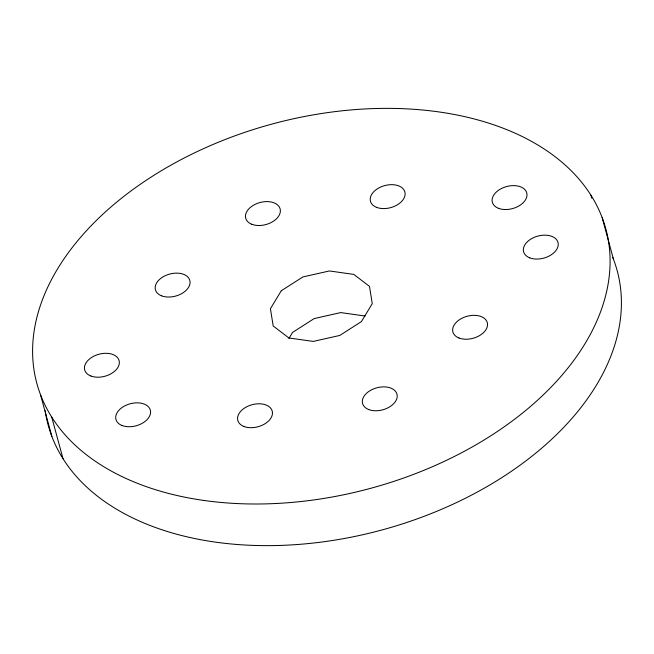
<?xml version="1.0" encoding="UTF-8"?>
<svg xmlns="http://www.w3.org/2000/svg" width="654" height="654" viewBox="0 0 654 654"><rect width="100%" height="100%" fill="white"/><g stroke="black" fill="none" stroke-linecap="round" stroke-linejoin="round"><path stroke-width="0.98" d="M288.978 338.371L292.6 332.387L314.206 318.563L340.75 312.579L365.128 316.037M602.154 217.61L613.468 259.246M590.979 195.284L591.764 198.187M51.715 417.089L63.021 458.716M40.532 394.754L51.846 436.39M612.749 257.398A294.791 188.695 -15.2 0 1 381.388 530.116A294.791 188.695 -15.2 0 1 45.175 410.581M281.294 290.752L270.421 308.713L273.192 325.986L288.872 337.963L313.25 341.421L339.794 335.437L361.4 321.613L372.265 303.66L369.494 286.378L353.814 274.41L329.444 270.952L302.892 276.936L281.294 290.752M203.746 500.433A294.791 188.695 -15.2 0 0 608.531 241.457A294.791 188.695 -15.2 0 0 151.761 176.662A294.791 188.695 -15.2 0 0 203.746 500.433M244.016 426.506A17.83 11.412 -15.2 0 0 272.26 414.889A17.83 11.412 -15.2 0 0 248.765 405.84A17.83 11.412 -15.2 0 0 244.016 426.506M459.083 338.044A17.83 11.412 -15.2 0 0 487.328 326.428A17.83 11.412 -15.2 0 0 463.833 317.378A17.83 11.412 -15.2 0 0 459.083 338.044M161.612 295.845A17.83 11.412 -15.2 0 0 189.856 284.228A17.83 11.412 -15.2 0 0 166.361 275.179A17.83 11.412 -15.2 0 0 161.612 295.845M376.671 207.392A17.83 11.412 -15.2 0 0 404.916 195.775A17.83 11.412 -15.2 0 0 381.421 186.717A17.83 11.412 -15.2 0 0 376.671 207.392M368.774 409.576A17.83 11.412 -15.2 0 0 397.011 397.959A17.83 11.412 -15.2 0 0 373.524 388.909A17.83 11.412 -15.2 0 0 368.774 409.576M251.921 224.314A17.83 11.412 -15.2 0 0 280.165 212.697A17.83 11.412 -15.2 0 0 256.67 203.647A17.83 11.412 -15.2 0 0 251.921 224.314M90.898 376.017A17.83 11.412 -15.2 0 0 119.142 364.401A17.83 11.412 -15.2 0 0 95.647 355.351A17.83 11.412 -15.2 0 0 90.898 376.017M122.143 425.55A17.83 11.412 -15.2 0 0 150.379 413.933A17.83 11.412 -15.2 0 0 126.892 404.883A17.83 11.412 -15.2 0 0 122.143 425.55M529.797 257.872A17.83 11.412 -15.2 0 0 558.042 246.256A17.83 11.412 -15.2 0 0 534.547 237.206A17.83 11.412 -15.2 0 0 529.797 257.872M498.552 208.34A17.83 11.412 -15.2 0 0 526.797 196.723A17.83 11.412 -15.2 0 0 503.302 187.673A17.83 11.412 -15.2 0 0 498.552 208.34"/></g></svg>
